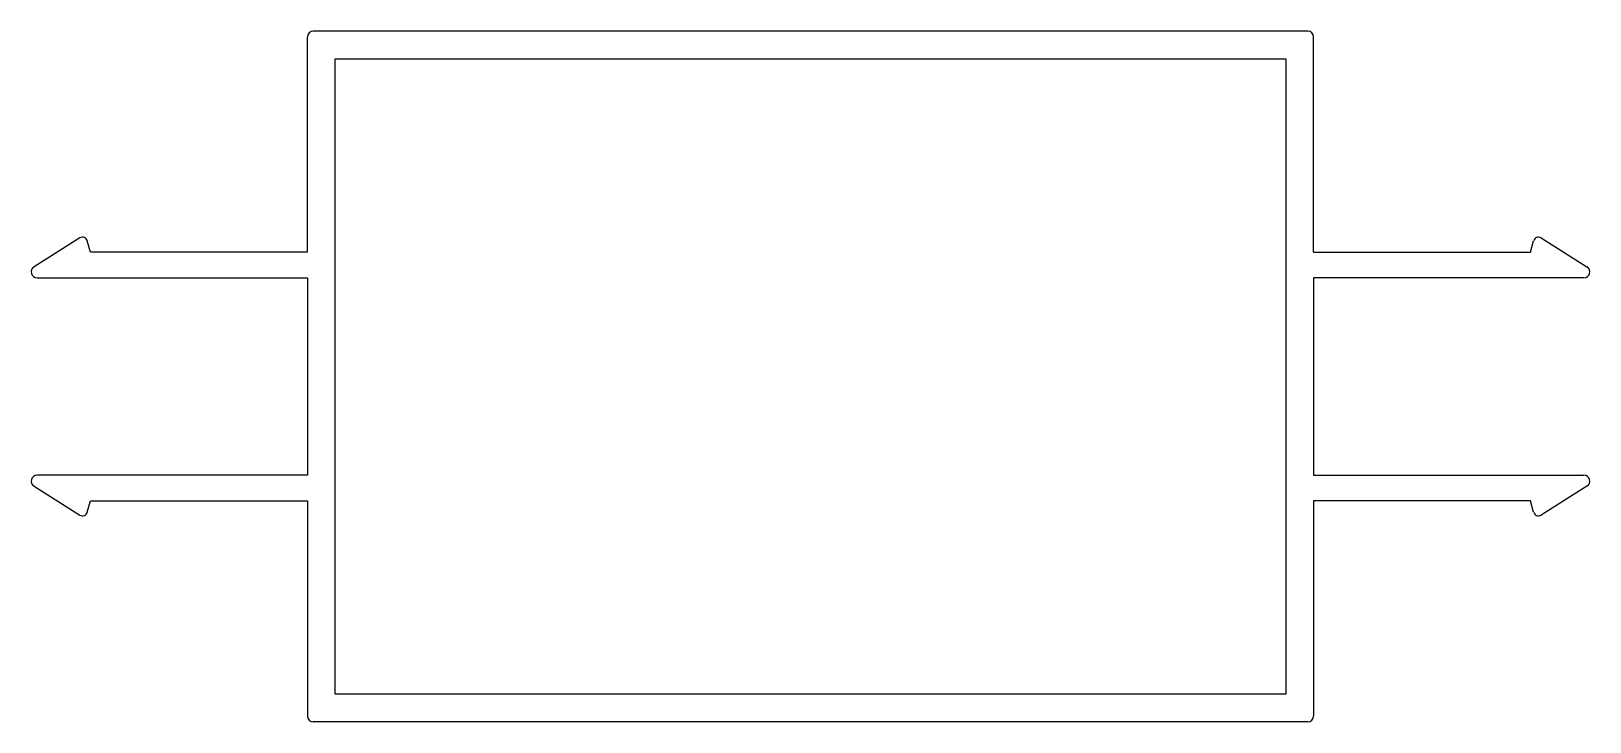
# Model space of a CAD drawing. Extents: x 607.1 to 686.1, y 653.3 to 688.3.
import ezdxf

# ---------------------------------------------------------------- set-up
doc = ezdxf.new("R2010")
doc.units = 0
doc.layers.get('0').update_dxf_attribs({"linetype": 'CONTINUOUS'})

msp = doc.modelspace()

# ---------------------------------------------------------------- linework, layer by layer
for p, q in [((671.829, 688.317), (621.429, 688.317)), ((621.129, 677.116), (621.129, 688.017)), ((672.129, 677.116), (672.129, 688.017)), ((622.529, 686.917), (670.729, 686.917)), ((622.529, 654.717), (622.529, 686.917)), ((670.729, 686.917), (670.729, 654.717)), ((609.601, 677.836), (607.279, 676.376)), ((683.657, 677.836), (685.979, 676.376)), ((610.129, 677.116), (609.975, 677.689)), ((621.129, 677.116), (610.129, 677.116)), ((672.129, 677.116), (683.129, 677.116)), ((683.129, 677.116), (683.282, 677.689)), ((607.429, 675.816), (621.129, 675.816)), ((621.129, 675.816), (621.129, 665.817)), ((672.129, 675.816), (672.129, 665.817)), ((685.829, 675.816), (672.129, 675.816)), ((607.279, 665.257), (609.601, 663.797)), ((621.129, 665.817), (607.429, 665.817)), ((672.129, 665.817), (685.829, 665.817)), ((685.979, 665.257), (683.657, 663.797)), ((609.975, 663.944), (610.129, 664.517)), ((610.129, 664.517), (621.129, 664.517)), ((621.129, 664.517), (621.129, 653.617)), ((683.129, 664.517), (672.129, 664.517)), ((672.129, 664.517), (672.129, 653.617)), ((683.282, 663.944), (683.129, 664.517)), ((670.729, 654.717), (622.529, 654.717)), ((671.829, 653.317), (621.429, 653.317))]:
    msp.add_line(p, q)
for centre, radius, start, end in [((621.429, 688.017), 0.3, 90, 180), ((671.829, 688.017), 0.3, 0, 90), ((609.734, 677.624), 0.25, 15, 122.15775), ((683.524, 677.624), 0.25, 57.84225, 165), ((607.429, 676.116), 0.3, 120, 270), ((685.829, 676.116), 0.3, 270, 60), ((607.429, 665.517), 0.3, 90, 240), ((685.829, 665.517), 0.3, 300, 90), ((609.734, 664.009), 0.25, 237.84225, 345), ((683.524, 664.009), 0.25, 195, 302.15775), ((621.429, 653.617), 0.3, 180, 270), ((671.829, 653.617), 0.3, 270, 0)]:
    msp.add_arc(centre, radius, start, end)

doc.saveas('drawing.dxf')
